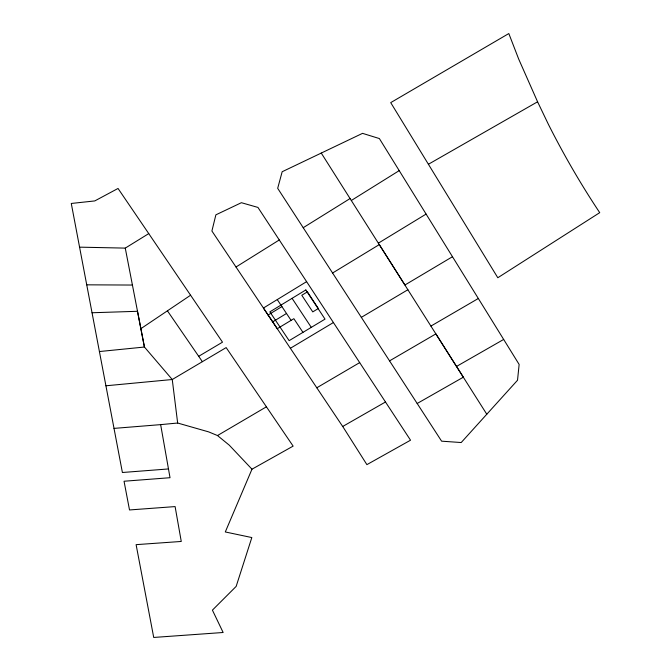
<?xml version="1.0" encoding="UTF-8"?>
<svg xmlns="http://www.w3.org/2000/svg" width="671" height="671" viewBox="0 0 671 671"><rect width="100%" height="100%" fill="white"/><g stroke="black" fill="none" stroke-linecap="round" stroke-linejoin="round"><path stroke-width="1.01" d="M105.934 385.783L172.254 379.518L226.161 347.595L293.135 446.114L251.977 469.197L225.297 531.96L251.826 537.555L236.158 586.395L212.413 610.132L223.141 632.493L153.718 637.45L136.104 544.651L181.262 541.455L175.106 506.588L129.511 509.952L124.043 481.233L170.023 477.71L160.646 424.626L113.995 428.392M140.868 328.681L190.589 295.232L222.495 342.176L198.691 356.301M236.016 266.999L279.279 239.958L410.535 440.201L366.894 464.634L343.518 427.721L211.91 231.009L215.877 214.837L241.392 202.701L257.941 207.423L279.279 239.958M303.217 227.704L441.61 441.174L461.203 442.541L517.526 380.239L519.136 364.437L379.367 138.553L362.533 133.353L282.164 171.742L277.685 188.325L303.217 227.704L350.069 198.557L486.802 414.242M351.336 200.478L399.22 170.619M148.752 233.609L118.037 188.459L94.787 200.923L71.277 203.464L79.572 247.154L125.267 248.111L148.752 233.609L190.589 295.232M263.418 308.039L306.58 281.661M378.377 243.145L426.06 214.108M332.59 273.005L379.3 244.596L404.94 284.999L452.489 256.716M268.09 315.009L281.921 306.588M272.686 321.87L286.509 313.483M290.367 348.283L333.395 322.55M361.334 317.358L407.901 289.729M160.646 424.626L177.656 423.032L208.622 431.872L217.496 435.546L266.421 406.811M316.787 387.788L359.698 362.608M430.933 326.072L478.339 298.486M389.566 360.864L435.882 333.89L463.334 377.194L417.177 403.489M428.408 164.261L537.58 101.791L518.683 59.056L508.819 33.55L390.715 102.629L497.807 277.744L599.723 212.657A1540.549 1087.909 -51 0 1 548.408 124.361L537.58 101.791M342.68 426.488L385.523 401.971M456.523 366.433L503.661 339.442M99.409 351.545L144.433 347.033L172.254 379.518L177.656 423.032M168.446 468.945L122.399 472.501L79.572 247.154M92.053 312.753L137.488 311.294L144.433 347.033L125.267 248.111M86.752 284.831L132.405 285.049M217.496 435.546L229.247 445.15L251.977 469.197M167.415 310.807L202.374 361.669M263.477 308.132L277.266 328.706L293.856 318.683L302.957 332.371M277.316 299.677L291.08 320.352M292.07 298.335L311.294 327.373M321.25 153.047L350.069 198.557M305.833 289.947L269.859 311.864L289.142 340.658L325.024 319.128L305.833 289.947M307.402 291.851L301.799 295.265L312.761 311.889L318.356 308.509L307.402 291.851"/></g></svg>
